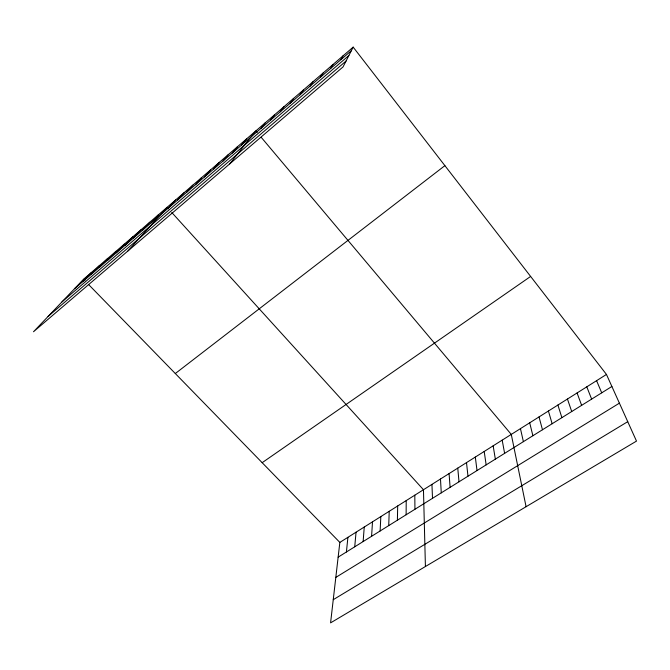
<?xml version="1.0" encoding="UTF-8"?>
<svg xmlns="http://www.w3.org/2000/svg" width="670" height="670" viewBox="0 0 670 670"><rect width="100%" height="100%" fill="white"/><g stroke="black" fill="none" stroke-linecap="round" stroke-linejoin="round"><path stroke-width="1" d="M406.129 514.761L406.213 500.591M397.394 520.213L397.687 505.967M388.726 525.615L389.228 511.294M380.125 530.975L380.836 516.578M371.59 536.293L372.503 521.83M363.132 541.569L364.246 527.03M354.732 546.804L356.046 532.198M346.407 551.996L347.914 537.323M88.557 284.499L339.841 542.407L330.578 622.874L636.5 441.103L606.467 374.446L353.174 47.126L83.49 279.298L33.5 331.759L343.048 66.9L353.174 47.126M340.913 59.638L343.015 55.87M330.545 68.549L332.957 64.529M320.277 77.377L322.999 73.105M310.118 86.112L313.125 81.606M300.051 94.772L303.351 90.023M290.085 103.339L293.669 98.356M280.219 111.831L284.08 106.614M270.446 120.24L274.574 114.796M260.764 128.565L265.161 122.895M229.693 163.89L255.831 130.926L257.18 132.526M241.669 144.98L246.594 138.883M232.264 153.07L237.44 146.772M222.942 161.085L228.361 154.577M213.705 169.024L219.375 162.324M204.559 176.897L210.464 169.996M195.498 184.686L201.628 177.592M186.52 192.407L192.876 185.129M177.617 200.062L184.208 192.592M168.798 207.641L175.607 199.995M127.953 250.94L167.09 207.332L168.43 208.805M151.144 222.825L158.388 214.819M142.308 230.43L149.77 222.247M133.556 237.959L141.219 229.601M124.88 245.413L132.752 236.887M116.287 252.808L124.36 244.115M107.77 260.127L116.044 251.275M99.328 267.389L107.795 258.377M90.969 274.583L99.621 265.412M82.678 281.71L91.522 272.389M74.462 288.77L351.382 50.635M61.975 301.885L348.869 55.526M48.081 316.458L346.047 61.037M175.305 373.542L444.888 165.649M262.163 462.685L530.623 276.442M339.841 542.407L606.467 374.446M338.141 557.147L611.886 386.49M335.812 577.398L619.398 403.156M333.25 599.692L627.74 421.665M83.49 279.298L84.939 280.789M171.788 212.507L423.465 489.728L425.416 566.527M261.216 137.317L511.277 434.411L526.084 506.713M596.585 380.669L601.719 392.829M586.794 386.833L591.635 399.111M577.079 392.955L581.635 405.35M567.448 399.027L571.719 411.531M557.892 405.04L561.895 417.653M548.412 411.012L552.147 423.733M539.015 416.933L542.482 429.755M529.694 422.803L532.893 435.734M520.448 428.632L523.387 441.656M502.182 440.14L504.619 453.364M493.154 445.826L495.348 459.143M484.201 451.463L486.152 464.88M475.315 457.057L477.023 470.566M466.504 462.61L467.978 476.203M457.761 468.121L459.009 481.797M449.084 473.581L450.106 487.35M440.483 479.008L441.27 492.852M431.941 484.385L432.51 498.312M414.805 495.18L414.939 509.267"/></g></svg>
